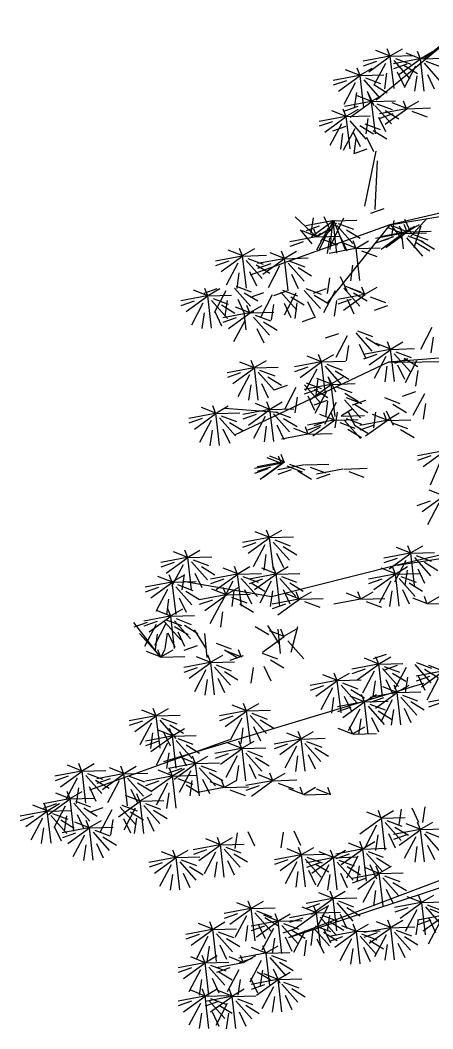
# Model space of a CAD drawing. Header units: millimetres. Extents: x 563079 to 571925, y 2063830 to 2067381.
# Drawn here: x 568939.49 to 568943.07, y 2063878.49 to 2063887.23 of the extents above; entities that cross this region are included whole.
import ezdxf

# ---------------------------------------------------------------- set-up
doc = ezdxf.new("R2010")
doc.units = ezdxf.units.MM
doc.header["$MEASUREMENT"] = 0
doc.layers.add('1-CAY XANH', color=7, linetype='Continuous')
doc.layers.add('MATCATDUONG', color=8, linetype='Continuous')

# ---------------------------------------------------------------- blocks, each defined once
blk = doc.blocks.new('ca')
at = {"layer": '1-CAY XANH', "color": 17}
for p, q in [((3.326, 58.595), (7.066, 55.521)), ((3.326, 58.595), (5.247, 57.099)), ((0.788, 52.055), (6.535, 50.722)), ((6.535, 50.722), (0.792, 51.67)), ((6.535, 50.722), (11.914, 48.783)), ((6.535, 50.722), (8.943, 47.73)), ((6.574, 50.187), (7.084, 50.009)), ((0.572, 45.898), (6.586, 45.438)), ((6.586, 45.438), (0.545, 45.484)), ((0.531, 38.946), (6.253, 37.629)), ((6.253, 37.629), (0.531, 38.493)), ((6.253, 37.629), (11.093, 36.41)), ((15.237, 30.075), (5.227, 33.087)), ((12.037, 32.014), (11.134, 32.042)), ((0.517, 27.035), (10.427, 23.293)), ((10.427, 23.293), (0.517, 26.572))]:
    blk.add_line(p, q, dxfattribs=at)
at = {"layer": '1-CAY XANH', "color": 3}
for p, q in [((6.502, 57.233), (6.055, 57.493)), ((6.539, 57.233), (6.641, 57.493)), ((5.345, 57.104), (4.442, 57.132)), ((5.338, 57.131), (4.891, 57.392)), ((5.213, 55.865), (5.359, 57.112)), ((5.356, 57.108), (5.914, 57.329)), ((5.356, 57.092), (6.187, 56.492)), ((5.375, 57.131), (5.477, 57.392)), ((5.38, 57.104), (6.4, 56.913)), ((6.509, 57.206), (5.606, 57.234)), ((6.318, 57.116), (5.732, 56.896)), ((6.377, 55.967), (6.523, 57.213)), ((6.52, 57.209), (7.078, 57.431)), ((6.52, 57.194), (7.351, 56.593)), ((6.544, 57.206), (7.564, 57.014)), ((5.154, 57.014), (4.568, 56.794)), ((5.216, 56.936), (4.599, 56.24)), ((5.999, 56.862), (5.479, 56.546)), ((5.544, 56.828), (5.989, 55.987)), ((6.38, 57.037), (5.763, 56.342)), ((5.887, 56.907), (6.398, 56.729)), ((6.708, 56.93), (7.153, 56.089)), ((7.051, 57.009), (7.561, 56.831)), ((7.662, 56.49), (7.216, 56.751)), ((7.68, 56.467), (8.239, 56.688)), ((7.699, 56.49), (7.801, 56.751)), ((5.089, 56.507), (4.826, 55.954)), ((5.499, 56.456), (5.585, 55.857)), ((6.253, 56.609), (5.99, 56.056)), ((6.663, 56.558), (6.749, 55.958)), ((7.669, 56.463), (6.766, 56.491)), ((7.479, 56.373), (6.893, 56.153)), ((7.541, 56.295), (6.924, 55.599)), ((7.537, 55.224), (7.683, 56.471)), ((7.68, 56.451), (8.512, 55.851)), ((7.704, 56.463), (8.724, 56.272)), ((7.159, 56.12), (6.639, 55.803)), ((7.869, 56.187), (8.313, 55.346)), ((8.212, 56.266), (8.722, 56.088)), ((7.219, 55.491), (6.772, 55.752)), ((7.413, 55.866), (7.151, 55.313)), ((7.237, 55.468), (7.795, 55.689)), ((7.256, 55.491), (7.358, 55.752)), ((7.824, 55.815), (7.91, 55.216)), ((5.876, 55.189), (4.973, 55.217)), ((5.869, 55.216), (5.423, 55.477)), ((5.887, 55.193), (6.446, 55.414)), ((5.887, 55.177), (6.719, 54.577)), ((5.906, 55.216), (6.008, 55.477)), ((5.912, 55.189), (6.932, 54.997)), ((6.716, 55.121), (6.196, 54.804)), ((7.226, 55.464), (6.323, 55.492)), ((7.035, 55.374), (6.449, 55.154)), ((7.097, 55.296), (6.48, 54.6)), ((7.094, 54.225), (7.24, 55.472)), ((7.237, 55.452), (8.068, 54.852)), ((7.261, 55.464), (8.281, 55.273)), ((8.195, 54.913), (7.748, 55.173)), ((7.768, 55.267), (8.279, 55.089)), ((8.232, 54.913), (8.334, 55.173)), ((5.686, 55.099), (5.1, 54.879)), ((6.419, 54.992), (6.929, 54.814)), ((6.97, 54.867), (6.708, 54.314)), ((8.202, 54.886), (7.299, 54.914)), ((7.38, 54.816), (7.466, 54.217)), ((8.07, 53.647), (8.215, 54.893)), ((8.213, 54.889), (8.771, 55.111)), ((8.213, 54.874), (9.044, 54.273)), ((8.237, 54.886), (9.257, 54.694)), ((7.18, 54.351), (6.66, 54.035)), ((7.499, 54.605), (6.913, 54.385)), ((7.692, 54.542), (7.172, 54.225)), ((8.073, 54.717), (7.456, 54.021)), ((7.889, 54.419), (8.334, 53.578)), ((8.232, 54.498), (8.743, 54.32)), ((8.401, 54.61), (8.846, 53.768)), ((8.744, 54.689), (9.254, 54.511)), ((7.434, 54.098), (7.172, 53.545)), ((7.946, 54.289), (7.683, 53.735)), ((7.844, 54.047), (7.93, 53.447)), ((8.356, 54.237), (8.442, 53.638)), ((7.418, 53.635), (7.928, 53.457)), ((7.03, 53.184), (7.116, 51.308)), ((7.075, 53.556), (7.519, 51.438)), ((6.771, 51.336), (7.282, 51.158)), ((5.727, 50.282), (5.11, 50.969)), ((5.973, 50.936), (5.711, 50.382)), ((6.384, 50.884), (6.47, 50.285)), ((8.712, 50.868), (7.809, 50.895)), ((8.705, 50.895), (8.259, 49.772)), ((8.825, 49.916), (8.305, 50.983)), ((8.58, 49.628), (8.726, 50.875)), ((8.723, 50.871), (9.281, 49.709)), ((8.723, 50.855), (9.555, 50.255)), ((8.742, 50.895), (8.844, 49.772)), ((8.747, 50.868), (9.767, 50.676)), ((9.079, 51.046), (8.817, 50.493)), ((9.346, 50.248), (10.178, 51.03)), ((9.49, 50.995), (9.576, 50.395)), ((5.855, 50.451), (4.952, 50.478)), ((5.599, 49.853), (5.337, 50.683)), ((5.848, 50.478), (5.402, 50.738)), ((6.025, 50.411), (5.578, 50.672)), ((5.723, 50.595), (5.869, 50.458)), ((5.866, 50.454), (6.424, 50.675)), ((5.885, 50.478), (5.987, 50.738)), ((6.01, 49.802), (6.096, 50.586)), ((6.043, 50.388), (6.601, 50.609)), ((6.055, 50.174), (6.499, 50.716)), ((6.061, 50.411), (6.164, 50.672)), ((8.202, 50.524), (7.682, 50.207)), ((8.522, 50.777), (7.936, 50.557)), ((8.584, 50.699), (7.967, 50.003)), ((9.207, 50.091), (8.59, 50.779)), ((9.328, 50.287), (8.882, 50.547)), ((8.911, 50.591), (9.356, 49.75)), ((9.255, 50.67), (9.765, 50.493)), ((9.346, 50.263), (9.904, 50.485)), ((9.365, 50.287), (9.467, 50.547)), ((9.534, 49.984), (9.979, 50.526)), ((5.345, 50.107), (4.825, 49.79)), ((5.665, 50.36), (5.079, 50.14)), ((6.032, 50.384), (5.129, 50.412)), ((5.841, 50.294), (5.255, 50.074)), ((5.903, 50.216), (5.286, 49.52)), ((5.866, 50.438), (6.698, 49.838)), ((5.89, 50.451), (6.91, 50.259)), ((6.043, 50.372), (6.874, 49.772)), ((6.067, 50.384), (7.087, 50.193)), ((6.398, 50.253), (6.908, 50.076)), ((7.812, 49.839), (7.365, 50.1)), ((7.848, 49.839), (7.951, 50.1)), ((8.456, 50.27), (8.194, 49.717)), ((9.335, 50.26), (8.432, 50.288)), ((9.145, 50.17), (8.559, 49.949)), ((8.867, 50.219), (8.953, 49.62)), ((9.203, 50.404), (9.349, 50.267)), ((9.37, 50.26), (10.39, 50.068)), ((5.522, 50.041), (5.002, 49.724)), ((7.819, 49.812), (6.916, 49.84)), ((7.628, 49.722), (7.042, 49.502)), ((7.687, 48.573), (7.832, 49.82)), ((7.83, 49.816), (8.388, 50.037)), ((7.854, 49.812), (8.874, 49.621)), ((9.878, 50.063), (10.388, 49.885)), ((10.574, 49.445), (10.128, 49.705)), ((10.611, 49.445), (10.713, 49.705)), ((12.185, 49.547), (11.739, 49.807)), ((12.203, 49.523), (12.761, 49.745)), ((12.222, 49.547), (12.324, 49.807)), ((10.581, 49.418), (9.679, 49.446)), ((10.391, 49.328), (9.805, 49.108)), ((10.45, 48.179), (10.595, 49.426)), ((10.592, 49.422), (11.151, 49.643)), ((10.592, 49.406), (11.424, 48.806)), ((10.617, 49.418), (11.637, 49.226)), ((12.192, 49.52), (11.289, 49.548)), ((12.002, 49.43), (11.416, 49.21)), ((12.064, 49.351), (11.447, 48.655)), ((12.06, 48.281), (12.206, 49.527)), ((12.203, 49.508), (13.034, 48.907)), ((12.227, 49.52), (13.247, 49.328)), ((12.735, 49.323), (13.245, 49.145)), ((7.973, 49.164), (8.059, 48.565)), ((10.072, 49.075), (9.551, 48.758)), ((10.453, 49.25), (9.836, 48.554)), ((10.781, 49.142), (11.225, 48.301)), ((11.124, 49.221), (11.634, 49.043)), ((11.682, 49.176), (11.162, 48.86)), ((11.936, 48.923), (11.674, 48.369)), ((12.391, 49.244), (12.836, 48.402)), ((8.456, 48.732), (8.194, 48.179)), ((8.867, 48.681), (8.953, 48.081)), ((10.325, 48.821), (10.063, 48.268)), ((12.347, 48.872), (12.433, 48.272)), ((7.476, 48.067), (7.03, 48.327)), ((7.494, 48.043), (8.052, 48.265)), ((7.513, 48.067), (7.615, 48.327)), ((8.251, 48.362), (7.665, 48.142)), ((8.313, 48.283), (7.696, 47.587)), ((8.641, 48.176), (9.086, 47.334)), ((8.984, 48.255), (9.495, 48.077)), ((9.768, 48.273), (9.182, 48.053)), ((9.83, 48.194), (9.213, 47.498)), ((10.673, 48.209), (10.087, 47.989)), ((10.735, 48.131), (10.118, 47.435)), ((10.501, 48.166), (11.011, 47.988)), ((12.46, 48.362), (11.874, 48.142)), ((12.522, 48.283), (11.905, 47.587)), ((12.85, 48.176), (13.295, 47.334)), ((13.525, 48.009), (13.079, 48.269)), ((13.193, 48.255), (13.703, 48.077)), ((13.543, 47.985), (14.102, 48.206)), ((13.562, 48.009), (13.664, 48.269)), ((7.293, 47.95), (6.707, 47.73)), ((7.932, 48.108), (7.412, 47.792)), ((7.494, 48.028), (8.326, 47.427)), ((7.518, 48.04), (8.538, 47.848)), ((8.186, 47.855), (7.923, 47.301)), ((8.026, 47.843), (8.536, 47.665)), ((8.596, 47.804), (8.682, 47.204)), ((9.448, 48.019), (8.928, 47.703)), ((9.702, 47.766), (9.44, 47.212)), ((10.354, 47.956), (9.834, 47.639)), ((10.158, 48.087), (10.602, 47.245)), ((11.063, 48.023), (11.508, 47.182)), ((11.406, 48.102), (11.916, 47.924)), ((12.141, 48.108), (11.621, 47.792)), ((12.395, 47.855), (12.132, 47.301)), ((13.532, 47.982), (12.629, 48.009)), ((13.342, 47.891), (12.756, 47.671)), ((13.404, 47.813), (12.787, 47.117)), ((12.805, 47.804), (12.891, 47.204)), ((13.4, 46.743), (13.546, 47.989)), ((13.543, 47.969), (14.375, 47.369)), ((13.568, 47.982), (14.587, 47.79)), ((14.075, 47.784), (14.585, 47.607)), ((6.626, 47.598), (7.136, 47.42)), ((10.113, 47.715), (10.199, 47.115)), ((10.608, 47.702), (10.345, 47.149)), ((11.91, 47.333), (11.007, 47.361)), ((11.018, 47.651), (11.104, 47.052)), ((11.903, 47.36), (11.457, 47.62)), ((11.778, 47.371), (11.924, 47.341)), ((11.921, 47.337), (12.479, 47.558)), ((11.94, 47.36), (12.042, 47.62)), ((12.064, 46.685), (12.15, 47.362)), ((13.023, 47.638), (12.502, 47.321)), ((13.276, 47.384), (13.014, 46.831)), ((13.732, 47.705), (14.176, 46.864)), ((9.4, 47.167), (9.911, 46.989)), ((11.4, 46.99), (10.88, 46.673)), ((11.719, 47.243), (11.134, 47.023)), ((11.782, 47.165), (11.165, 46.469)), ((11.921, 47.321), (12.752, 46.721)), ((11.945, 47.333), (12.965, 47.141)), ((12.109, 47.057), (12.554, 46.216)), ((12.452, 47.136), (12.963, 46.958)), ((13.687, 47.333), (13.773, 46.734)), ((4.919, 46.77), (5.364, 45.929)), ((7.786, 46.638), (7.2, 46.418)), ((11.654, 46.736), (11.392, 46.183)), ((4.874, 46.398), (4.96, 45.799)), ((6.488, 45.955), (6.041, 46.215)), ((6.525, 45.955), (6.627, 46.215)), ((7.466, 46.385), (6.946, 46.068)), ((7.848, 46.56), (7.231, 45.864)), ((8.175, 46.453), (8.62, 45.611)), ((8.518, 46.531), (9.029, 46.354)), ((6.495, 45.928), (5.592, 45.956)), ((6.304, 45.837), (5.718, 45.617)), ((6.363, 44.689), (6.509, 45.935)), ((6.506, 45.931), (7.064, 46.152)), ((6.506, 45.916), (7.337, 45.315)), ((6.53, 45.928), (7.55, 45.736)), ((7.72, 46.132), (7.458, 45.578)), ((8.131, 46.08), (8.217, 45.481)), ((5.985, 45.584), (5.465, 45.267)), ((5.507, 45.486), (5.951, 44.645)), ((6.366, 45.759), (5.749, 45.063)), ((5.85, 45.565), (6.36, 45.387)), ((6.586, 45.438), (12.517, 42.631)), ((6.694, 45.652), (7.139, 44.81)), ((7.037, 45.73), (7.548, 45.553)), ((9.152, 45.445), (8.249, 45.472)), ((9.145, 45.472), (8.698, 45.732)), ((9.02, 44.206), (9.166, 45.452)), ((9.163, 45.448), (9.721, 45.669)), ((9.163, 45.432), (9.994, 44.832)), ((9.182, 45.472), (9.284, 45.732)), ((9.187, 45.445), (10.207, 45.253)), ((11.733, 45.245), (11.287, 45.505)), ((11.751, 45.221), (12.31, 45.442)), ((11.77, 45.245), (11.872, 45.505)), ((5.462, 45.114), (5.548, 44.515)), ((6.239, 45.331), (5.976, 44.777)), ((6.649, 45.279), (6.735, 44.68)), ((8.642, 45.101), (8.122, 44.784)), ((8.961, 45.354), (8.375, 45.134)), ((9.023, 45.276), (8.406, 44.58)), ((9.351, 45.168), (9.796, 44.327)), ((9.694, 45.247), (10.205, 45.07)), ((11.74, 45.218), (10.838, 45.246)), ((11.55, 45.128), (10.964, 44.907)), ((11.612, 45.049), (10.995, 44.353)), ((11.609, 43.979), (11.754, 45.225)), ((11.751, 45.206), (12.583, 44.605)), ((11.776, 45.218), (12.796, 45.026)), ((8.771, 44.609), (8.324, 44.869)), ((8.896, 44.847), (8.633, 44.294)), ((8.789, 44.585), (9.347, 44.807)), ((8.808, 44.609), (8.91, 44.869)), ((9.763, 44.644), (9.177, 44.424)), ((9.306, 44.796), (9.392, 44.197)), ((11.231, 44.874), (10.71, 44.557)), ((11.94, 44.942), (12.384, 44.1)), ((12.283, 45.021), (12.793, 44.843)), ((5.551, 44.298), (6.062, 44.12)), ((8.778, 44.582), (7.875, 44.61)), ((8.587, 44.492), (8.001, 44.272)), ((8.646, 43.343), (8.792, 44.589)), ((8.789, 44.57), (9.62, 43.969)), ((8.813, 44.582), (9.833, 44.39)), ((9.444, 44.391), (8.923, 44.074)), ((8.977, 44.306), (9.422, 43.465)), ((9.825, 44.566), (9.208, 43.87)), ((9.32, 44.385), (9.831, 44.207)), ((10.153, 44.459), (10.597, 43.617)), ((10.496, 44.537), (11.006, 44.36)), ((11.484, 44.621), (11.222, 44.067)), ((11.895, 44.569), (11.981, 43.97)), ((5.208, 44.219), (5.653, 43.378)), ((6.739, 44.07), (6.153, 43.85)), ((7.472, 43.963), (7.983, 43.785)), ((8.221, 44.07), (7.635, 43.85)), ((8.283, 43.992), (7.666, 43.296)), ((8.268, 44.238), (7.748, 43.922)), ((8.61, 43.884), (9.055, 43.043)), ((8.932, 43.934), (9.018, 43.334)), ((8.953, 43.963), (9.464, 43.785)), ((9.697, 44.137), (9.435, 43.584)), ((10.108, 44.086), (10.194, 43.487)), ((11.134, 43.643), (10.687, 43.903)), ((11.171, 43.643), (11.273, 43.903)), ((5.164, 43.847), (5.249, 43.248)), ((6.42, 43.817), (5.9, 43.5)), ((6.629, 43.221), (6.182, 43.482)), ((6.674, 43.563), (6.411, 43.01)), ((6.666, 43.221), (6.768, 43.482)), ((7.084, 43.512), (7.17, 42.913)), ((7.901, 43.817), (7.381, 43.5)), ((8.155, 43.563), (7.893, 43.01)), ((8.404, 43.387), (7.958, 43.647)), ((8.566, 43.512), (8.652, 42.913)), ((8.689, 43.227), (8.791, 43.488)), ((11.141, 43.616), (10.238, 43.644)), ((10.95, 43.526), (10.364, 43.305)), ((10.869, 43.505), (12.901, 43.655)), ((11.009, 42.377), (11.155, 43.623)), ((11.152, 43.619), (11.71, 43.841)), ((11.152, 43.604), (11.983, 43.003)), ((11.176, 43.616), (12.196, 43.424)), ((13.222, 43.463), (12.319, 43.491)), ((13.215, 43.49), (12.768, 43.751)), ((13.09, 42.224), (13.236, 43.471)), ((13.233, 43.467), (13.791, 43.688)), ((13.252, 43.49), (13.354, 43.751)), ((6.636, 43.194), (5.733, 43.222)), ((6.445, 43.104), (5.859, 42.884)), ((6.647, 43.198), (7.205, 43.419)), ((6.647, 43.182), (7.478, 42.582)), ((6.671, 43.194), (7.691, 43.002)), ((8.411, 43.36), (7.508, 43.387)), ((8.221, 43.269), (7.635, 43.049)), ((8.283, 43.191), (7.666, 42.495)), ((8.659, 43.2), (7.756, 43.228)), ((8.468, 43.11), (7.882, 42.89)), ((8.67, 43.204), (9.228, 43.425)), ((8.67, 43.188), (9.501, 42.588)), ((8.694, 43.2), (9.714, 43.009)), ((8.953, 43.162), (9.464, 42.985)), ((10.631, 43.272), (10.111, 42.955)), ((11.012, 43.447), (10.395, 42.751)), ((11.34, 43.34), (11.785, 42.498)), ((11.683, 43.419), (12.194, 43.241)), ((12.712, 43.12), (12.192, 42.803)), ((13.031, 43.373), (12.445, 43.153)), ((13.093, 43.295), (12.476, 42.599)), ((13.233, 43.451), (14.064, 42.851)), ((13.257, 43.463), (14.277, 43.271)), ((13.421, 43.187), (13.866, 42.346)), ((13.764, 43.266), (14.275, 43.088)), ((6.126, 42.851), (5.606, 42.534)), ((7.178, 42.997), (7.689, 42.819)), ((7.901, 43.016), (7.381, 42.699)), ((8.149, 42.857), (7.629, 42.54)), ((9.201, 43.003), (9.712, 42.825)), ((9.653, 42.689), (9.206, 42.95)), ((9.67, 42.666), (10.229, 42.887)), ((9.689, 42.689), (9.791, 42.95)), ((10.885, 43.019), (10.623, 42.465)), ((11.295, 42.967), (11.381, 42.368)), ((12.966, 42.866), (12.703, 42.313)), ((13.376, 42.815), (13.462, 42.215)), ((9.659, 42.662), (8.757, 42.69)), ((9.695, 42.662), (10.715, 42.471)), ((4.425, 42.03), (4.983, 40.698)), ((4.425, 42.014), (5.256, 41.414)), ((4.449, 42.026), (5.469, 41.834)), ((4.956, 41.829), (5.467, 41.651)), ((10.598, 41.602), (11.156, 41.823)), ((10.598, 41.586), (11.429, 40.986)), ((10.617, 41.626), (10.719, 41.886)), ((10.622, 41.598), (11.642, 41.407)), ((10.705, 41.534), (11.263, 41.755)), ((10.724, 41.558), (10.826, 41.818)), ((10.729, 41.531), (11.749, 41.339)), ((8.312, 41.323), (7.409, 41.351)), ((8.121, 41.233), (7.535, 41.013)), ((8.347, 41.323), (9.367, 41.132)), ((9.793, 41.489), (8.89, 41.516)), ((9.602, 41.398), (9.017, 41.178)), ((10.077, 41.255), (9.557, 40.938)), ((10.396, 41.508), (9.811, 41.288)), ((9.828, 41.489), (10.848, 41.297)), ((10.504, 41.441), (9.918, 41.22)), ((10.335, 41.291), (10.846, 41.114)), ((10.705, 41.519), (11.536, 40.918)), ((11.129, 41.401), (11.64, 41.223)), ((11.236, 41.334), (11.747, 41.156)), ((8.854, 41.126), (9.364, 40.948)), ((4.459, 40.292), (5.018, 40.513)), ((4.459, 40.276), (5.291, 39.676)), ((4.648, 40.012), (5.092, 39.171)), ((4.991, 40.091), (5.501, 39.913)), ((11.145, 38.71), (10.699, 38.97)), ((11.163, 38.686), (11.722, 38.908)), ((11.182, 38.71), (11.284, 38.97)), ((11.152, 38.683), (10.249, 38.711)), ((10.962, 38.593), (10.376, 38.373)), ((11.024, 38.514), (10.407, 37.818)), ((11.02, 37.444), (11.166, 38.69)), ((11.163, 38.671), (11.995, 38.07)), ((11.187, 38.683), (12.207, 38.491)), ((11.695, 38.486), (12.205, 38.308)), ((5.718, 38.084), (4.815, 38.111)), ((5.711, 38.111), (5.265, 38.371)), ((5.586, 36.845), (5.732, 38.091)), ((5.729, 38.087), (6.287, 38.308)), ((5.729, 38.072), (6.56, 37.471)), ((5.748, 38.111), (5.85, 38.371)), ((5.753, 38.084), (6.773, 37.892)), ((10.642, 38.339), (10.122, 38.023)), ((10.896, 38.086), (10.634, 37.532)), ((11.352, 38.407), (11.796, 37.565)), ((14.293, 37.945), (13.847, 38.206)), ((14.311, 37.922), (14.87, 38.143)), ((14.33, 37.945), (14.432, 38.206)), ((5.208, 37.74), (4.688, 37.423)), ((5.527, 37.993), (4.942, 37.773)), ((5.59, 37.915), (4.973, 37.219)), ((5.917, 37.808), (6.362, 36.966)), ((6.26, 37.886), (6.771, 37.709)), ((11.307, 38.035), (11.393, 37.435)), ((14.3, 37.918), (13.397, 37.946)), ((14.11, 37.828), (13.524, 37.608)), ((14.172, 37.75), (13.555, 37.054)), ((14.168, 36.679), (14.314, 37.926)), ((14.311, 37.906), (15.143, 37.306)), ((14.336, 37.918), (15.355, 37.727)), ((14.843, 37.721), (15.353, 37.543)), ((5.462, 37.486), (5.2, 36.933)), ((6.306, 37.283), (5.403, 37.31)), ((6.299, 37.31), (5.852, 37.57)), ((5.873, 37.435), (5.958, 36.836)), ((6.174, 36.044), (6.32, 37.29)), ((6.317, 37.286), (6.875, 37.507)), ((6.317, 37.271), (7.148, 36.67)), ((6.336, 37.31), (6.438, 37.57)), ((6.341, 37.283), (7.361, 37.091)), ((10.903, 37.283), (10, 37.31)), ((10.896, 37.31), (10.449, 37.57)), ((10.771, 36.044), (10.916, 37.29)), ((10.914, 37.286), (11.472, 37.507)), ((10.914, 37.271), (11.745, 36.67)), ((10.933, 37.31), (11.035, 37.57)), ((10.938, 37.283), (11.958, 37.091)), ((12.384, 37.283), (11.481, 37.31)), ((12.377, 37.31), (11.931, 37.57)), ((12.252, 36.044), (12.398, 37.29)), ((12.395, 37.286), (12.953, 37.507)), ((12.395, 37.271), (13.226, 36.67)), ((12.414, 37.31), (12.516, 37.57)), ((12.419, 37.283), (13.439, 37.091)), ((13.79, 37.575), (13.27, 37.258)), ((14.044, 37.321), (13.782, 36.768)), ((14.455, 37.27), (14.541, 36.671)), ((14.5, 37.642), (14.944, 36.801)), ((5.796, 36.939), (5.276, 36.622)), ((6.115, 37.192), (5.529, 36.972)), ((6.177, 37.114), (5.56, 36.418)), ((6.505, 37.007), (6.95, 36.165)), ((6.848, 37.085), (7.359, 36.908)), ((10.393, 36.939), (9.873, 36.622)), ((10.712, 37.192), (10.126, 36.972)), ((10.774, 37.114), (10.157, 36.418)), ((11.093, 36.41), (14.5, 36.992)), ((11.102, 37.007), (11.547, 36.165)), ((11.874, 36.939), (11.354, 36.622)), ((11.445, 37.085), (11.955, 36.908)), ((12.193, 37.192), (11.608, 36.972)), ((12.256, 37.114), (11.639, 36.418)), ((12.583, 37.007), (13.028, 36.165)), ((12.926, 37.085), (13.437, 36.908)), ((14.9, 36.965), (13.997, 36.993)), ((14.709, 36.875), (14.124, 36.654)), ((14.893, 36.992), (14.447, 37.252)), ((14.768, 35.726), (14.914, 36.972)), ((14.911, 36.968), (15.469, 37.19)), ((14.911, 36.953), (15.742, 36.352)), ((14.93, 36.992), (15.032, 37.252)), ((14.935, 36.965), (15.955, 36.773)), ((6.05, 36.686), (5.788, 36.132)), ((6.46, 36.634), (6.546, 36.035)), ((7.627, 36.343), (7.181, 36.604)), ((7.645, 36.32), (8.204, 36.541)), ((7.664, 36.343), (7.766, 36.604)), ((10.002, 36.343), (9.556, 36.604)), ((10.02, 36.32), (10.578, 36.541)), ((10.039, 36.343), (10.141, 36.604)), ((10.647, 36.686), (10.384, 36.132)), ((11.057, 36.634), (11.143, 36.035)), ((12.128, 36.686), (11.866, 36.132)), ((12.819, 36.482), (11.916, 36.51)), ((12.812, 36.509), (12.366, 36.769)), ((12.539, 36.634), (12.624, 36.035)), ((12.83, 36.485), (13.388, 36.706)), ((12.849, 36.509), (12.951, 36.769)), ((14.39, 36.621), (13.87, 36.304)), ((14.772, 36.796), (14.155, 36.1)), ((15.099, 36.689), (15.544, 35.847)), ((15.442, 36.768), (15.953, 36.59)), ((5.078, 36.134), (4.175, 36.162)), ((5.071, 36.161), (4.624, 36.421)), ((5.089, 36.137), (5.647, 36.358)), ((5.108, 36.161), (5.21, 36.421)), ((7.634, 36.316), (6.731, 36.344)), ((7.444, 36.226), (6.858, 36.006)), ((7.669, 36.316), (8.689, 36.125)), ((10.009, 36.316), (9.106, 36.344)), ((9.819, 36.226), (9.233, 36.006)), ((10.02, 36.304), (10.852, 35.704)), ((10.044, 36.316), (11.064, 36.125)), ((10.552, 36.119), (11.062, 35.941)), ((12.309, 36.138), (11.789, 35.821)), ((12.628, 36.391), (12.043, 36.171)), ((12.83, 36.47), (13.661, 35.869)), ((12.854, 36.482), (13.874, 36.29)), ((13.018, 36.206), (13.463, 35.364)), ((13.361, 36.284), (13.872, 36.107)), ((14.644, 36.368), (14.382, 35.814)), ((15.055, 36.316), (15.14, 35.717)), ((12.974, 35.833), (13.059, 35.234)), ((14.951, 35.684), (14.504, 35.944)), ((14.969, 35.66), (15.527, 35.881)), ((14.988, 35.684), (15.09, 35.944)), ((14.958, 35.657), (14.055, 35.684)), ((14.767, 35.566), (14.181, 35.346)), ((14.83, 35.488), (14.213, 34.792)), ((15.144, 35.523), (14.559, 35.303)), ((15.207, 35.445), (14.59, 34.749)), ((14.826, 34.418), (14.972, 35.664)), ((14.969, 35.645), (15.8, 35.044)), ((14.993, 35.657), (16.013, 35.465)), ((15.157, 35.381), (15.602, 34.539)), ((15.37, 34.079), (16.39, 35.422)), ((15.5, 35.459), (16.011, 35.282)), ((15.534, 35.337), (15.979, 34.496)), ((15.877, 35.416), (16.388, 35.238)), ((10.341, 34.283), (10.079, 35.264)), ((10.59, 34.907), (10.144, 35.167)), ((10.608, 34.883), (11.166, 35.104)), ((10.627, 34.907), (10.729, 35.167)), ((10.752, 34.231), (10.837, 35.166)), ((10.796, 34.604), (11.241, 35.297)), ((11.721, 35.27), (11.201, 34.953)), ((13.573, 34.066), (13.659, 35.001)), ((13.618, 34.438), (14.063, 35.131)), ((14.448, 35.313), (13.928, 34.996)), ((14.825, 35.27), (14.305, 34.953)), ((14.702, 35.06), (14.44, 34.506)), ((15.079, 35.016), (14.817, 34.463)), ((15.112, 35.008), (15.198, 34.409)), ((15.346, 34.067), (16.177, 35.001)), ((15.489, 34.965), (15.575, 34.366)), ((10.469, 34.711), (9.852, 34.015)), ((10.608, 34.868), (11.439, 34.267)), ((13.228, 34.624), (12.642, 34.404)), ((6.675, 34.193), (7.185, 34.015)), ((11.453, 34.239), (10.867, 34.019)), ((12.242, 34.082), (12.8, 34.304)), ((12.261, 34.106), (12.363, 34.366)), ((12.909, 34.371), (12.389, 34.054)), ((13.411, 33.901), (12.965, 34.162)), ((13.448, 33.901), (13.55, 34.162)), ((13.961, 34.517), (14.471, 34.34)), ((15.328, 34.106), (14.882, 34.366)), ((15.203, 34.374), (15.349, 34.086)), ((15.346, 34.082), (15.904, 34.304)), ((15.365, 34.106), (15.467, 34.366)), ((4.485, 33.546), (5.043, 33.767)), ((5.518, 33.875), (4.932, 33.655)), ((5.58, 33.797), (4.963, 33.101)), ((6.947, 33.816), (6.044, 33.844)), ((6.251, 33.768), (6.762, 33.59)), ((6.94, 33.843), (6.494, 34.103)), ((6.815, 32.577), (6.961, 33.824)), ((6.958, 33.82), (7.517, 34.041)), ((6.958, 33.804), (7.79, 33.204)), ((6.977, 33.843), (7.079, 34.103)), ((6.983, 33.816), (8.003, 33.624)), ((11.133, 33.986), (10.613, 33.669)), ((12.186, 34.132), (12.696, 33.954)), ((13.418, 33.874), (12.515, 33.902)), ((13.228, 33.784), (12.642, 33.564)), ((13.286, 32.635), (13.432, 33.882)), ((13.429, 33.878), (13.987, 34.099)), ((13.429, 33.862), (14.261, 33.262)), ((13.453, 33.874), (14.473, 33.682)), ((15.335, 34.079), (14.432, 34.107)), ((4.485, 33.53), (5.316, 32.93)), ((4.509, 33.542), (5.529, 33.35)), ((5.199, 33.622), (4.679, 33.305)), ((5.908, 33.689), (6.353, 32.848)), ((6.438, 33.472), (5.917, 33.156)), ((6.757, 33.726), (6.171, 33.506)), ((6.819, 33.648), (6.202, 32.952)), ((7.147, 33.54), (7.591, 32.699)), ((7.49, 33.619), (8, 33.441)), ((8.539, 33.208), (8.093, 33.469)), ((8.557, 33.185), (9.116, 33.406)), ((8.576, 33.208), (8.678, 33.469)), ((11.387, 33.732), (11.125, 33.179)), ((11.798, 33.681), (11.884, 33.081)), ((12.908, 33.531), (12.388, 33.214)), ((13.29, 33.706), (12.673, 33.01)), ((13.617, 33.598), (14.062, 32.757)), ((13.961, 33.677), (14.471, 33.499)), ((4.673, 33.266), (5.118, 32.425)), ((5.016, 33.345), (5.527, 33.167)), ((5.453, 33.368), (5.191, 32.815)), ((6.237, 32.746), (5.791, 33.006)), ((5.863, 33.317), (5.949, 32.717)), ((6.274, 32.746), (6.376, 33.006)), ((6.691, 33.219), (6.429, 32.666)), ((7.102, 33.168), (7.188, 32.568)), ((8.546, 33.181), (7.643, 33.209)), ((8.356, 33.091), (7.77, 32.871)), ((8.418, 33.013), (7.801, 32.317)), ((8.414, 31.942), (8.56, 33.189)), ((8.557, 33.169), (9.389, 32.569)), ((8.581, 33.181), (9.601, 32.99)), ((13.162, 33.277), (12.9, 32.724)), ((13.573, 33.226), (13.659, 32.627)), ((6.244, 32.719), (5.341, 32.746)), ((6.054, 32.628), (5.468, 32.408)), ((6.112, 31.48), (6.258, 32.726)), ((6.255, 32.722), (6.813, 32.943)), ((6.255, 32.707), (7.086, 32.106)), ((6.279, 32.719), (7.299, 32.527)), ((7.493, 32.389), (7.046, 32.65)), ((8.036, 32.838), (7.516, 32.521)), ((7.53, 32.389), (7.632, 32.65)), ((8.746, 32.905), (9.19, 32.064)), ((9.089, 32.984), (9.599, 32.806)), ((4.036, 32.541), (5.055, 32.349)), ((4.543, 32.343), (5.053, 32.166)), ((5.734, 32.375), (5.214, 32.058)), ((6.116, 32.55), (5.499, 31.854)), ((6.443, 32.443), (6.888, 31.601)), ((7.5, 32.362), (6.597, 32.39)), ((7.309, 32.272), (6.723, 32.052)), ((6.786, 32.521), (7.297, 32.344)), ((7.368, 31.123), (7.514, 32.37)), ((7.511, 32.366), (8.069, 32.587)), ((7.511, 32.35), (8.342, 31.75)), ((7.535, 32.362), (8.555, 32.171)), ((8.29, 32.584), (8.028, 32.031)), ((8.701, 32.533), (8.787, 31.934)), ((12.03, 32.042), (11.584, 32.302)), ((12.048, 32.018), (12.606, 32.239)), ((12.067, 32.042), (12.169, 32.302)), ((5.988, 32.121), (5.726, 31.568)), ((6.399, 32.07), (6.485, 31.471)), ((6.99, 32.019), (6.47, 31.702)), ((7.371, 32.194), (6.754, 31.498)), ((7.699, 32.086), (8.144, 31.245)), ((8.042, 32.165), (8.552, 31.987)), ((11.847, 31.924), (11.261, 31.704)), ((11.909, 31.846), (11.292, 31.15)), ((11.905, 30.775), (12.051, 32.022)), ((12.048, 32.002), (12.88, 31.402)), ((12.072, 32.014), (13.092, 31.823)), ((15.517, 31.824), (14.614, 31.852)), ((15.51, 31.851), (15.064, 32.111)), ((15.385, 30.585), (15.531, 31.831)), ((15.528, 31.827), (16.086, 32.048)), ((15.547, 31.851), (15.649, 32.111)), ((7.244, 31.765), (6.981, 31.212)), ((7.654, 31.714), (7.74, 31.115)), ((11.527, 31.671), (11.007, 31.354)), ((12.236, 31.738), (12.681, 30.897)), ((12.58, 31.817), (13.09, 31.639)), ((15.007, 31.48), (14.487, 31.163)), ((15.327, 31.734), (14.741, 31.513)), ((15.389, 31.655), (14.772, 30.959)), ((15.528, 31.812), (16.359, 31.211)), ((15.552, 31.824), (16.572, 31.632)), ((15.716, 31.548), (16.161, 30.706)), ((16.059, 31.627), (16.57, 31.449)), ((7.952, 31.116), (7.05, 31.144)), ((7.946, 31.143), (7.499, 31.403)), ((7.964, 31.119), (8.522, 31.341)), ((7.982, 31.143), (8.085, 31.403)), ((9.928, 30.962), (9.482, 31.222)), ((9.946, 30.938), (10.504, 31.16)), ((9.965, 30.962), (10.067, 31.222)), ((11.781, 31.417), (11.519, 30.864)), ((12.192, 31.366), (12.278, 30.767)), ((14.894, 31.048), (13.991, 31.076)), ((14.887, 31.075), (14.441, 31.336)), ((14.762, 29.809), (14.908, 31.056)), ((14.905, 31.052), (15.463, 31.273)), ((14.924, 31.075), (15.026, 31.336)), ((15.261, 31.227), (14.999, 30.673)), ((15.672, 31.175), (15.758, 30.576)), ((9.935, 30.935), (9.032, 30.963)), ((9.745, 30.845), (9.159, 30.625)), ((9.807, 30.766), (9.19, 30.071)), ((9.803, 29.696), (9.949, 30.942)), ((9.946, 30.923), (10.778, 30.322)), ((9.97, 30.935), (10.99, 30.743)), ((10.478, 30.738), (10.988, 30.56)), ((12.207, 30.592), (11.76, 30.852)), ((12.224, 30.569), (12.783, 30.79)), ((12.243, 30.592), (12.345, 30.852)), ((12.717, 30.902), (18.096, 28.964)), ((14.384, 30.705), (13.864, 30.388)), ((14.703, 30.958), (14.118, 30.738)), ((14.766, 30.88), (14.149, 30.184)), ((14.905, 31.036), (15.736, 30.436)), ((14.929, 31.048), (15.949, 30.856)), ((15.093, 30.772), (15.538, 29.931)), ((15.436, 30.851), (15.947, 30.673)), ((9.425, 30.591), (8.905, 30.275)), ((9.679, 30.338), (9.417, 29.785)), ((10.09, 30.287), (10.176, 29.687)), ((10.134, 30.659), (10.579, 29.818)), ((12.213, 30.565), (11.311, 30.593)), ((12.023, 30.475), (11.437, 30.255)), ((12.085, 30.397), (11.468, 29.701)), ((12.082, 29.326), (12.227, 30.573)), ((12.224, 30.553), (13.056, 29.953)), ((12.249, 30.565), (13.269, 30.373)), ((12.413, 30.289), (12.858, 29.448)), ((12.756, 30.368), (13.266, 30.19)), ((13.994, 30.02), (13.547, 30.28)), ((14.03, 30.02), (14.132, 30.28)), ((14.638, 30.451), (14.376, 29.898)), ((15.049, 30.4), (15.134, 29.8)), ((11.704, 30.221), (11.184, 29.905)), ((11.957, 29.968), (11.695, 29.415)), ((12.368, 29.917), (12.454, 29.317)), ((14, 29.993), (13.098, 30.021)), ((13.81, 29.903), (13.224, 29.683)), ((13.869, 28.754), (14.014, 30)), ((14.011, 29.996), (14.57, 30.218)), ((14.011, 29.981), (14.843, 29.38)), ((14.036, 29.993), (15.056, 29.801)), ((16.756, 29.626), (16.31, 29.886)), ((16.793, 29.626), (16.895, 29.886)), ((18.367, 29.728), (17.921, 29.988)), ((18.385, 29.704), (18.943, 29.925)), ((18.404, 29.728), (18.506, 29.988)), ((11.019, 29.359), (10.573, 29.62)), ((11.037, 29.336), (11.595, 29.557)), ((11.056, 29.359), (11.158, 29.62)), ((13.491, 29.649), (12.971, 29.333)), ((13.872, 29.824), (13.255, 29.129)), ((14.894, 29.51), (13.991, 29.538)), ((14.2, 29.717), (14.645, 28.876)), ((14.887, 29.537), (14.441, 29.797)), ((14.543, 29.796), (15.053, 29.618)), ((14.762, 28.271), (14.908, 29.517)), ((14.905, 29.513), (15.463, 29.735)), ((14.905, 29.498), (15.736, 28.897)), ((14.924, 29.537), (15.026, 29.797)), ((14.929, 29.51), (15.949, 29.318)), ((16.763, 29.599), (15.86, 29.627)), ((16.573, 29.509), (15.987, 29.289)), ((16.631, 28.36), (16.777, 29.606)), ((16.774, 29.602), (17.333, 29.824)), ((16.774, 29.587), (17.606, 28.986)), ((16.798, 29.599), (17.818, 29.407)), ((18.374, 29.701), (17.471, 29.728)), ((18.183, 29.61), (17.598, 29.39)), ((18.246, 29.532), (17.629, 28.836)), ((18.242, 28.462), (18.388, 29.708)), ((18.385, 29.689), (19.216, 29.088)), ((18.409, 29.701), (19.429, 29.509)), ((18.916, 29.503), (19.427, 29.326)), ((11.026, 29.332), (10.123, 29.36)), ((10.836, 29.242), (10.25, 29.022)), ((11.037, 29.32), (11.869, 28.72)), ((11.061, 29.332), (12.081, 29.141)), ((11.569, 29.135), (12.079, 28.957)), ((12.876, 29.094), (12.429, 29.354)), ((12.894, 29.07), (13.452, 29.291)), ((12.913, 29.094), (13.015, 29.354)), ((13.744, 29.396), (13.482, 28.843)), ((14.384, 29.166), (13.864, 28.85)), ((14.703, 29.42), (14.118, 29.2)), ((14.155, 29.345), (14.241, 28.745)), ((15.093, 29.234), (15.538, 28.392)), ((15.436, 29.313), (15.947, 29.135)), ((16.253, 29.255), (15.733, 28.939)), ((16.635, 29.43), (16.018, 28.734)), ((16.963, 29.323), (17.407, 28.481)), ((17.306, 29.402), (17.816, 29.224)), ((17.864, 29.357), (17.344, 29.04)), ((18.573, 29.425), (19.018, 28.583)), ((8.807, 28.782), (9.365, 29.003)), ((8.826, 28.806), (8.928, 29.066)), ((9.855, 28.792), (8.952, 28.819)), ((9.848, 28.819), (9.402, 29.079)), ((9.866, 28.795), (10.424, 29.016)), ((9.885, 28.819), (9.987, 29.079)), ((12.883, 29.067), (11.98, 29.094)), ((12.692, 28.976), (12.106, 28.756)), ((12.918, 29.067), (13.938, 28.875)), ((15.049, 28.862), (15.134, 28.262)), ((16.133, 28.571), (15.687, 28.831)), ((16.151, 28.547), (16.709, 28.768)), ((16.17, 28.571), (16.272, 28.831)), ((16.507, 29.002), (16.245, 28.448)), ((18.118, 29.104), (17.856, 28.55)), ((18.826, 28.66), (18.379, 28.92)), ((18.529, 29.052), (18.614, 28.453)), ((18.843, 28.636), (19.402, 28.857)), ((18.862, 28.66), (18.964, 28.92)), ((16.14, 28.544), (15.237, 28.572)), ((15.95, 28.453), (15.364, 28.233)), ((16.012, 28.375), (15.395, 27.679)), ((16.008, 27.305), (16.154, 28.551)), ((16.151, 28.532), (16.983, 27.931)), ((16.855, 28.39), (16.269, 28.17)), ((18.832, 28.633), (17.93, 28.661)), ((18.642, 28.542), (18.056, 28.322)), ((18.704, 28.464), (18.087, 27.768)), ((18.701, 27.394), (18.846, 28.64)), ((18.843, 28.621), (19.675, 28.02)), ((18.868, 28.633), (19.888, 28.441)), ((19.032, 28.357), (19.477, 27.515)), ((19.707, 28.189), (19.261, 28.45)), ((19.375, 28.435), (19.885, 28.258)), ((19.725, 28.166), (20.283, 28.387)), ((19.744, 28.189), (19.846, 28.45)), ((5.192, 28.323), (5.278, 27.724)), ((5.697, 28.292), (5.435, 27.739)), ((6.108, 28.241), (6.193, 27.642)), ((6.842, 27.919), (6.396, 28.18)), ((6.86, 27.896), (7.419, 28.117)), ((6.879, 27.919), (6.981, 28.18)), ((15.63, 28.2), (15.11, 27.883)), ((15.884, 27.947), (15.622, 27.393)), ((16.536, 28.136), (16.015, 27.82)), ((16.917, 28.312), (16.3, 27.616)), ((16.339, 28.268), (16.784, 27.426)), ((17.245, 28.204), (17.69, 27.363)), ((17.588, 28.283), (18.098, 28.105)), ((18.323, 28.289), (17.803, 27.972)), ((18.576, 28.036), (18.314, 27.482)), ((19.714, 28.162), (18.811, 28.19)), ((19.524, 28.072), (18.938, 27.852)), ((19.586, 27.994), (18.969, 27.298)), ((18.987, 27.984), (19.073, 27.385)), ((19.582, 26.923), (19.728, 28.17)), ((19.725, 28.15), (20.557, 27.55)), ((19.749, 28.162), (20.769, 27.97)), ((20.257, 27.965), (20.767, 27.787)), ((5.331, 27.476), (4.885, 27.736)), ((5.349, 27.452), (5.908, 27.674)), ((5.368, 27.476), (5.47, 27.736)), ((6.849, 27.892), (5.947, 27.92)), ((6.659, 27.802), (6.073, 27.582)), ((6.721, 27.724), (6.104, 27.028)), ((6.718, 26.653), (6.863, 27.9)), ((6.86, 27.88), (7.692, 27.28)), ((7.049, 27.616), (7.493, 26.775)), ((16.295, 27.895), (16.381, 27.296)), ((16.789, 27.883), (16.527, 27.33)), ((17.2, 27.832), (17.286, 27.232)), ((18.085, 27.541), (17.638, 27.801)), ((18.103, 27.517), (18.661, 27.739)), ((18.122, 27.541), (18.224, 27.801)), ((19.204, 27.819), (18.684, 27.502)), ((19.458, 27.565), (19.196, 27.012)), ((19.913, 27.886), (20.358, 27.045)), ((5.338, 27.449), (4.435, 27.477)), ((5.148, 27.359), (4.562, 27.139)), ((5.21, 27.281), (4.593, 26.585)), ((5.206, 26.21), (5.352, 27.457)), ((5.349, 27.437), (6.181, 26.837)), ((5.373, 27.449), (6.393, 27.257)), ((5.538, 27.173), (5.982, 26.332)), ((6.34, 27.549), (5.819, 27.232)), ((5.881, 27.252), (6.391, 27.074)), ((6.593, 27.295), (6.331, 26.742)), ((7.004, 27.244), (7.09, 26.644)), ((10.235, 27.4), (9.973, 26.846)), ((10.646, 27.348), (10.731, 26.749)), ((12.009, 27.379), (11.747, 26.825)), ((12.42, 27.328), (12.506, 26.728)), ((17.582, 27.17), (17.062, 26.854)), ((18.092, 27.514), (17.189, 27.542)), ((17.901, 27.424), (17.315, 27.204)), ((17.963, 27.345), (17.346, 26.649)), ((17.96, 26.275), (18.106, 27.521)), ((18.103, 27.502), (18.934, 26.901)), ((18.127, 27.514), (19.147, 27.322)), ((18.291, 27.238), (18.736, 26.396)), ((18.634, 27.317), (19.145, 27.139)), ((19.869, 27.514), (19.955, 26.915)), ((5.082, 26.852), (4.82, 26.299)), ((5.493, 26.801), (5.579, 26.201)), ((7.56, 26.728), (7.113, 26.989)), ((7.578, 26.705), (8.136, 26.926)), ((7.596, 26.728), (7.699, 26.989)), ((13.047, 26.863), (12.145, 26.891)), ((13.041, 26.89), (12.594, 27.15)), ((12.916, 25.624), (13.061, 26.87)), ((13.059, 26.866), (13.617, 27.088)), ((13.059, 26.851), (13.89, 26.25)), ((13.077, 26.89), (13.179, 27.15)), ((13.083, 26.863), (14.103, 26.671)), ((17.836, 26.917), (17.574, 26.363)), ((18.246, 26.866), (18.332, 26.266)), ((7.567, 26.701), (6.664, 26.729)), ((7.376, 26.611), (6.79, 26.391)), ((7.438, 26.533), (6.821, 25.837)), ((7.435, 25.462), (7.58, 26.709)), ((7.578, 26.689), (8.409, 26.089)), ((7.602, 26.701), (8.622, 26.51)), ((7.766, 26.425), (8.211, 25.584)), ((8.693, 26.369), (7.791, 26.397)), ((8.109, 26.504), (8.619, 26.326)), ((8.687, 26.396), (8.24, 26.656)), ((8.705, 26.372), (9.263, 26.594)), ((8.723, 26.396), (8.825, 26.656)), ((9.923, 26.48), (9.02, 26.508)), ((9.916, 26.507), (9.47, 26.767)), ((9.791, 25.241), (9.937, 26.487)), ((9.934, 26.483), (10.492, 26.704)), ((9.934, 26.468), (10.765, 25.867)), ((9.953, 26.507), (10.055, 26.767)), ((9.958, 26.48), (10.978, 26.288)), ((12.538, 26.519), (12.018, 26.203)), ((12.857, 26.773), (12.271, 26.553)), ((12.919, 26.694), (12.302, 25.998)), ((13.247, 26.587), (13.692, 25.745)), ((13.59, 26.666), (14.1, 26.488)), ((14.756, 26.373), (13.853, 26.401)), ((14.749, 26.4), (14.303, 26.66)), ((14.767, 26.377), (15.325, 26.598)), ((14.786, 26.4), (14.888, 26.66)), ((6.925, 25.787), (6.478, 26.048)), ((7.057, 26.358), (6.537, 26.041)), ((6.962, 25.787), (7.064, 26.048)), ((7.311, 26.104), (7.048, 25.551)), ((8.184, 26.025), (7.664, 25.709)), ((7.721, 26.053), (7.807, 25.454)), ((8.503, 26.279), (7.917, 26.059)), ((8.565, 26.2), (7.948, 25.504)), ((8.562, 25.13), (8.707, 26.376)), ((8.705, 26.357), (9.536, 25.756)), ((8.729, 26.369), (9.749, 26.177)), ((9.413, 26.136), (8.893, 25.819)), ((8.893, 26.093), (9.338, 25.251)), ((9.732, 26.39), (9.147, 26.169)), ((9.795, 26.311), (9.178, 25.615)), ((9.236, 26.172), (9.746, 25.994)), ((10.122, 26.204), (10.567, 25.362)), ((10.465, 26.283), (10.976, 26.105)), ((12.791, 26.266), (12.529, 25.712)), ((13.202, 26.215), (13.288, 25.615)), ((14.246, 26.03), (13.726, 25.713)), ((14.565, 26.283), (13.98, 26.063)), ((14.628, 26.205), (14.011, 25.509)), ((14.624, 25.134), (14.77, 26.381)), ((14.767, 26.361), (15.598, 25.761)), ((14.791, 26.373), (15.811, 26.181)), ((14.955, 26.097), (15.4, 25.256)), ((15.298, 26.176), (15.809, 25.998)), ((6.932, 25.76), (6.029, 25.788)), ((6.741, 25.67), (6.155, 25.45)), ((6.8, 24.521), (6.946, 25.768)), ((6.943, 25.764), (7.501, 25.985)), ((6.943, 25.748), (7.774, 25.148)), ((6.967, 25.76), (7.987, 25.569)), ((8.437, 25.772), (8.175, 25.218)), ((8.848, 25.721), (8.934, 25.121)), ((9.667, 25.883), (9.405, 25.329)), ((10.077, 25.831), (10.163, 25.232)), ((14.5, 25.776), (14.238, 25.223)), ((14.911, 25.725), (14.996, 25.125)), ((6.422, 25.417), (5.902, 25.1)), ((6.803, 25.592), (6.186, 24.896)), ((7.131, 25.484), (7.576, 24.643)), ((7.474, 25.563), (7.985, 25.385)), ((5.291, 24.669), (4.844, 24.929)), ((5.309, 24.645), (5.867, 24.866)), ((5.328, 24.669), (5.43, 24.929)), ((6.676, 25.163), (6.414, 24.61)), ((7.086, 25.112), (7.172, 24.513)), ((8.7, 24.821), (8.254, 25.081)), ((8.718, 24.798), (9.276, 25.019)), ((8.737, 24.821), (8.839, 25.081)), ((5.298, 24.642), (4.395, 24.669)), ((5.107, 24.551), (4.521, 24.331)), ((5.169, 24.473), (4.552, 23.777)), ((5.166, 23.403), (5.312, 24.649)), ((5.309, 24.629), (6.14, 24.029)), ((5.333, 24.642), (6.353, 24.45)), ((8.707, 24.794), (7.804, 24.822)), ((8.517, 24.704), (7.931, 24.484)), ((8.579, 24.626), (7.962, 23.93)), ((8.575, 23.555), (8.721, 24.802)), ((8.718, 24.782), (9.55, 24.182)), ((8.742, 24.794), (9.762, 24.602)), ((9.335, 24.271), (8.889, 24.531)), ((8.906, 24.518), (9.351, 23.677)), ((9.25, 24.597), (9.76, 24.419)), ((9.353, 24.247), (9.911, 24.469)), ((9.372, 24.271), (9.474, 24.531)), ((11.851, 24.436), (11.405, 24.696)), ((11.869, 24.412), (12.427, 24.634)), ((11.888, 24.436), (11.99, 24.696)), ((4.427, 24.162), (4.985, 24.383)), ((4.427, 24.146), (5.258, 23.546)), ((4.451, 24.158), (5.471, 23.967)), ((5.497, 24.365), (5.942, 23.524)), ((5.84, 24.444), (6.35, 24.267)), ((8.197, 24.45), (7.677, 24.134)), ((8.451, 24.197), (8.189, 23.644)), ((9.342, 24.244), (8.439, 24.272)), ((9.151, 24.154), (8.566, 23.933)), ((9.214, 24.075), (8.597, 23.379)), ((8.862, 24.146), (8.948, 23.546)), ((9.21, 23.005), (9.356, 24.251)), ((9.353, 24.232), (10.184, 23.631)), ((9.377, 24.244), (10.397, 24.052)), ((10.816, 23.953), (10.37, 24.213)), ((11.348, 24.065), (10.828, 23.749)), ((10.834, 23.929), (11.393, 24.151)), ((10.853, 23.953), (10.955, 24.213)), ((11.858, 24.409), (10.955, 24.437)), ((11.667, 24.319), (11.082, 24.099)), ((11.73, 24.241), (11.113, 23.545)), ((11.726, 23.17), (11.872, 24.417)), ((11.869, 24.397), (12.7, 23.797)), ((11.893, 24.409), (12.913, 24.217)), ((12.057, 24.133), (12.502, 23.292)), ((12.4, 24.212), (12.911, 24.034)), ((4.615, 23.882), (5.06, 23.041)), ((5.042, 24.044), (4.779, 23.491)), ((4.958, 23.961), (5.469, 23.783)), ((5.452, 23.993), (5.538, 23.394)), ((6.485, 23.675), (5.582, 23.703)), ((6.478, 23.702), (6.032, 23.963)), ((6.353, 22.436), (6.499, 23.683)), ((6.496, 23.679), (7.054, 23.9)), ((6.515, 23.702), (6.617, 23.963)), ((6.52, 23.675), (7.54, 23.484)), ((7.807, 23.55), (7.36, 23.81)), ((7.825, 23.526), (8.383, 23.747)), ((7.843, 23.55), (7.946, 23.81)), ((8.832, 23.9), (8.312, 23.583)), ((9.41, 23.75), (8.824, 23.53)), ((9.884, 24.047), (10.395, 23.869)), ((10.823, 23.926), (9.92, 23.954)), ((10.633, 23.836), (10.047, 23.616)), ((10.695, 23.757), (10.078, 23.061)), ((10.691, 22.687), (10.837, 23.933)), ((10.834, 23.914), (11.666, 23.313)), ((10.859, 23.926), (11.878, 23.734)), ((11.602, 23.812), (11.34, 23.259)), ((11.366, 23.729), (11.876, 23.551)), ((12.013, 23.761), (12.098, 23.161)), ((13.332, 23.635), (12.886, 23.895)), ((13.35, 23.612), (13.909, 23.833)), ((13.369, 23.635), (13.471, 23.895)), ((5.975, 23.332), (5.455, 23.015)), ((6.295, 23.585), (5.709, 23.365)), ((6.357, 23.507), (5.74, 22.811)), ((6.496, 23.663), (7.328, 23.063)), ((6.684, 23.399), (7.129, 22.558)), ((7.814, 23.523), (6.911, 23.551)), ((7.028, 23.478), (7.538, 23.3)), ((7.623, 23.433), (7.037, 23.212)), ((7.685, 23.354), (7.068, 22.658)), ((7.682, 22.284), (7.827, 23.53)), ((7.825, 23.511), (8.656, 22.91)), ((7.849, 23.523), (8.869, 23.331)), ((8.356, 23.326), (8.866, 23.148)), ((9.091, 23.497), (8.571, 23.18)), ((9.086, 23.647), (8.824, 23.093)), ((9.472, 23.672), (8.855, 22.976)), ((9.497, 23.595), (9.582, 22.996)), ((10.314, 23.582), (9.793, 23.266)), ((9.8, 23.565), (10.245, 22.723)), ((10.143, 23.643), (10.653, 23.466)), ((10.567, 23.329), (10.305, 22.775)), ((11.023, 23.65), (11.467, 22.808)), ((13.339, 23.608), (12.436, 23.636)), ((13.149, 23.518), (12.563, 23.298)), ((13.211, 23.44), (12.594, 22.744)), ((13.207, 22.369), (13.353, 23.616)), ((13.35, 23.596), (14.182, 22.996)), ((13.374, 23.608), (14.394, 23.416)), ((13.539, 23.332), (13.983, 22.491)), ((13.882, 23.411), (14.392, 23.233)), ((6.229, 23.078), (5.967, 22.525)), ((6.64, 23.027), (6.726, 22.428)), ((7.304, 23.179), (6.784, 22.862)), ((7.558, 22.926), (7.295, 22.372)), ((8.013, 23.247), (8.458, 22.405)), ((9.345, 23.244), (9.082, 22.69)), ((9.755, 23.192), (9.841, 22.593)), ((11.283, 22.72), (10.836, 22.98)), ((10.978, 23.278), (11.064, 22.678)), ((11.301, 22.697), (11.859, 22.918)), ((11.32, 22.72), (11.422, 22.98)), ((12.829, 23.264), (12.309, 22.948)), ((13.083, 23.011), (12.821, 22.458)), ((13.494, 22.96), (13.58, 22.36)), ((7.968, 22.874), (8.054, 22.275)), ((11.29, 22.693), (10.387, 22.721)), ((11.099, 22.603), (10.513, 22.383)), ((11.161, 22.525), (10.544, 21.829)), ((11.158, 21.454), (11.304, 22.701)), ((11.325, 22.693), (12.345, 22.501)), ((12.145, 22.351), (11.698, 22.611)), ((12.163, 22.327), (12.721, 22.549)), ((12.182, 22.351), (12.284, 22.611)), ((13.626, 22.351), (13.18, 22.611)), ((13.644, 22.327), (14.202, 22.549)), ((13.663, 22.351), (13.765, 22.611)), ((10.78, 22.35), (10.26, 22.033)), ((11.489, 22.417), (11.934, 21.576)), ((11.832, 22.496), (12.343, 22.318)), ((12.187, 22.324), (13.207, 22.132)), ((12.694, 22.127), (13.205, 21.949)), ((13.633, 22.324), (12.73, 22.352)), ((13.443, 22.234), (12.857, 22.014)), ((13.505, 22.156), (12.888, 21.46)), ((13.501, 21.085), (13.647, 22.331)), ((13.644, 22.312), (14.476, 21.711)), ((13.668, 22.324), (14.688, 22.132)), ((14.176, 22.127), (14.686, 21.949)), ((10.816, 21.703), (10.37, 21.963)), ((11.034, 22.096), (10.771, 21.543)), ((10.834, 21.679), (11.393, 21.9)), ((10.853, 21.703), (10.955, 21.963)), ((11.642, 21.98), (11.122, 21.664)), ((11.444, 22.045), (11.53, 21.445)), ((12.351, 22.048), (12.796, 21.207)), ((13.123, 21.98), (12.603, 21.664)), ((13.832, 22.048), (14.277, 21.207)), ((10.823, 21.676), (9.92, 21.704)), ((10.633, 21.585), (10.047, 21.365)), ((10.695, 21.507), (10.078, 20.811)), ((10.691, 20.437), (10.837, 21.683)), ((10.834, 21.664), (11.666, 21.063)), ((10.859, 21.676), (11.878, 21.484)), ((11.023, 21.4), (11.467, 20.558)), ((11.366, 21.478), (11.876, 21.301)), ((11.896, 21.727), (11.634, 21.174)), ((12.306, 21.676), (12.392, 21.076)), ((13.377, 21.727), (13.115, 21.174)), ((13.788, 21.676), (13.874, 21.076)), ((10.314, 21.332), (9.793, 21.015)), ((10.567, 21.079), (10.305, 20.525)), ((10.978, 21.027), (11.064, 20.428)), ((12.596, 21.031), (11.693, 21.059)), ((12.589, 21.058), (12.143, 21.319)), ((12.464, 19.792), (12.61, 21.039)), ((12.607, 21.035), (13.165, 21.256)), ((12.607, 21.019), (13.438, 20.419)), ((12.626, 21.058), (12.728, 21.319)), ((12.631, 21.031), (13.651, 20.84)), ((13.633, 21.04), (12.73, 21.068)), ((13.626, 21.067), (13.18, 21.327)), ((13.501, 19.801), (13.647, 21.047)), ((13.644, 21.043), (14.202, 21.265)), ((13.644, 21.028), (14.476, 20.427)), ((13.663, 21.067), (13.765, 21.327)), ((13.668, 21.04), (14.688, 20.848)), ((12.086, 20.688), (11.566, 20.371)), ((12.405, 20.941), (11.82, 20.721)), ((12.468, 20.863), (11.851, 20.167)), ((13.123, 20.696), (12.603, 20.38)), ((12.795, 20.755), (13.24, 19.914)), ((13.443, 20.95), (12.857, 20.73)), ((13.505, 20.871), (12.888, 20.176)), ((13.138, 20.834), (13.649, 20.656)), ((13.832, 20.764), (14.277, 19.922)), ((14.176, 20.843), (14.686, 20.665)), ((12.34, 20.434), (12.078, 19.881)), ((12.751, 20.383), (12.836, 19.784)), ((13.377, 20.443), (13.115, 19.889)), ((13.788, 20.392), (13.874, 19.792))]:
    blk.add_line(p, q, dxfattribs=at)

msp = doc.modelspace()

# ---------------------------------------------------------------- block references
at = {"layer": 'MATCATDUONG', "linetype": 'Continuous', "extrusion": (3.31378e-12, 1.1371e-08, 1), "xscale": -0.2249999999767169, "yscale": 0.2250000000931324, "zscale": 0.2250000000000003}
msp.add_blockref('ca', (568944.16602, 2063874.04297, 0.02347), dxfattribs=at)

doc.saveas('drawing.dxf')
